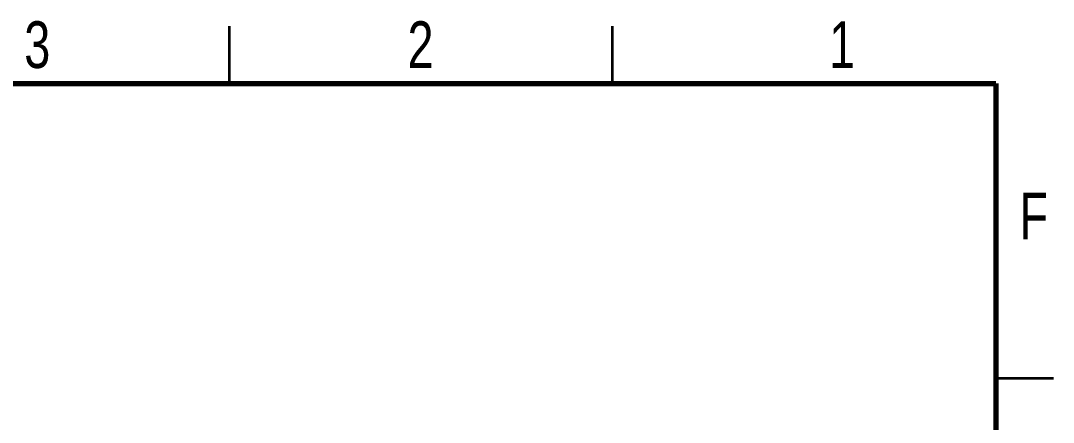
# Model space of a CAD drawing. Header units: millimetres. Extents: x 2 to 418, y 2 to 295.
# Drawn here: x 282.8 to 417.5, y 242.7 to 295.2 of the extents above; entities that cross this region are included whole.
import ezdxf

# ---------------------------------------------------------------- set-up
doc = ezdxf.new("R2010")
doc.units = ezdxf.units.MM
doc.styles.add('SLDTEXTSTYLE0', font='TXT', dxfattribs={"width": 0.75})

msp = doc.modelspace()

# ---------------------------------------------------------------- linework, layer by layer
at = {"color": 7, "linetype": 'Continuous', "lineweight": 35}
for p, q in [((310, 287), (310, 294.5)), ((360, 287), (360, 294.5)), ((410, 248.5), (417.5, 248.5))]:
    msp.add_line(p, q, dxfattribs=at)
at = {"color": 7, "linetype": 'Continuous', "lineweight": 70}
for p, q in [((10, 287), (410, 287)), ((410, 287), (410, 10))]:
    msp.add_line(p, q, dxfattribs=at)

# ---------------------------------------------------------------- texts
at = {"color": 7, "linetype": 'Continuous', "lineweight": 0, "char_height": 6.096, "attachment_point": 2, "style": 'SLDTEXTSTYLE0'}
for s, insert in [('3', (284.938617, 295.11369)), ('2', (334.938617, 295.11369)), ('1', (389.938617, 295.11369)), ('F', (414.9365, 272.72569))]:
    msp.add_mtext(s, dxfattribs=dict(at, insert=insert))

doc.saveas('drawing.dxf')
